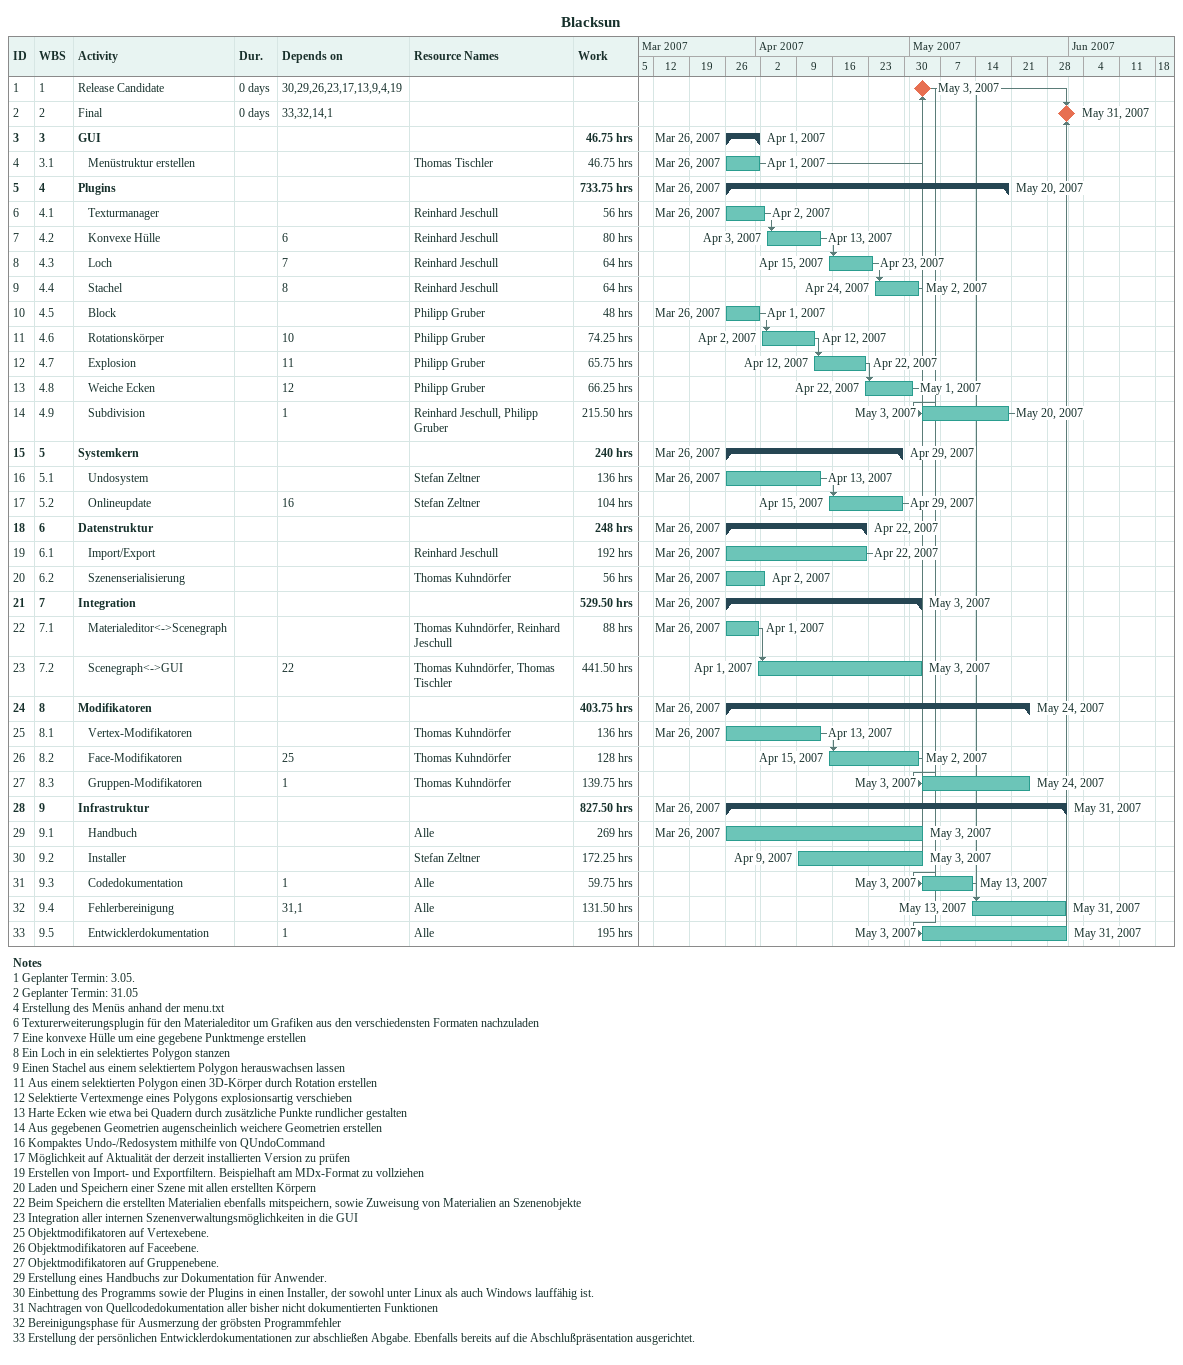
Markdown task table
Blacksun

| ID | WBS | Task | Duration | Start | Finish | Predecessors | Resources | Work (h) |
|---|---|---|---|---|---|---|---|---|
| 1 | 1 | Release Candidate | 0d | 2007-05-03 | 2007-05-03 | 30, 29, 26, 23, 17, 13, 9, 4, 19 |  |  |
| 2 | 2 | Final | 0d | 2007-05-31 | 2007-05-31 | 33, 32, 14, 1 |  |  |
| 3 | 3 | **GUI** |  | 2007-03-26 | 2007-04-01 |  |  | 46.75 |
| 4 | 3.1 | Menüstruktur erstellen |  | 2007-03-26 | 2007-04-01 |  | Thomas Tischler | 46.75 |
| 5 | 4 | **Plugins** |  | 2007-03-26 | 2007-05-20 |  |  | 733.75 |
| 6 | 4.1 | Texturmanager |  | 2007-03-26 | 2007-04-02 |  | Reinhard Jeschull | 56 |
| 7 | 4.2 | Konvexe Hülle |  | 2007-04-03 | 2007-04-13 | 6 | Reinhard Jeschull | 80 |
| 8 | 4.3 | Loch |  | 2007-04-15 | 2007-04-23 | 7 | Reinhard Jeschull | 64 |
| 9 | 4.4 | Stachel |  | 2007-04-24 | 2007-05-02 | 8 | Reinhard Jeschull | 64 |
| 10 | 4.5 | Block |  | 2007-03-26 | 2007-04-01 |  | Philipp Gruber | 48 |
| 11 | 4.6 | Rotationskörper |  | 2007-04-02 | 2007-04-12 | 10 | Philipp Gruber | 74.25 |
| 12 | 4.7 | Explosion |  | 2007-04-12 | 2007-04-22 | 11 | Philipp Gruber | 65.75 |
| 13 | 4.8 | Weiche Ecken |  | 2007-04-22 | 2007-05-01 | 12 | Philipp Gruber | 66.25 |
| 14 | 4.9 | Subdivision |  | 2007-05-03 | 2007-05-20 | 1 | Reinhard Jeschull, Philipp Gruber | 215.50 |
| 15 | 5 | **Systemkern** |  | 2007-03-26 | 2007-04-29 |  |  | 240 |
| 16 | 5.1 | Undosystem |  | 2007-03-26 | 2007-04-13 |  | Stefan Zeltner | 136 |
| 17 | 5.2 | Onlineupdate |  | 2007-04-15 | 2007-04-29 | 16 | Stefan Zeltner | 104 |
| 18 | 6 | **Datenstruktur** |  | 2007-03-26 | 2007-04-22 |  |  | 248 |
| 19 | 6.1 | Import/Export |  | 2007-03-26 | 2007-04-22 |  | Reinhard Jeschull | 192 |
| 20 | 6.2 | Szenenserialisierung |  | 2007-03-26 | 2007-04-02 |  | Thomas Kuhndörfer | 56 |
| 21 | 7 | **Integration** |  | 2007-03-26 | 2007-05-03 |  |  | 529.50 |
| 22 | 7.1 | Materialeditor<->Scenegraph |  | 2007-03-26 | 2007-04-01 |  | Thomas Kuhndörfer, Reinhard Jeschull | 88 |
| 23 | 7.2 | Scenegraph<->GUI |  | 2007-04-01 | 2007-05-03 | 22 | Thomas Kuhndörfer, Thomas Tischler | 441.50 |
| 24 | 8 | **Modifikatoren** |  | 2007-03-26 | 2007-05-24 |  |  | 403.75 |
| 25 | 8.1 | Vertex-Modifikatoren |  | 2007-03-26 | 2007-04-13 |  | Thomas Kuhndörfer | 136 |
| 26 | 8.2 | Face-Modifikatoren |  | 2007-04-15 | 2007-05-02 | 25 | Thomas Kuhndörfer | 128 |
| 27 | 8.3 | Gruppen-Modifikatoren |  | 2007-05-03 | 2007-05-24 | 1 | Thomas Kuhndörfer | 139.75 |
| 28 | 9 | **Infrastruktur** |  | 2007-03-26 | 2007-05-31 |  |  | 827.50 |
| 29 | 9.1 | Handbuch |  | 2007-03-26 | 2007-05-03 |  | Alle | 269 |
| 30 | 9.2 | Installer |  | 2007-04-09 | 2007-05-03 |  | Stefan Zeltner | 172.25 |
| 31 | 9.3 | Codedokumentation |  | 2007-05-03 | 2007-05-13 | 1 | Alle | 59.75 |
| 32 | 9.4 | Fehlerbereinigung |  | 2007-05-13 | 2007-05-31 | 31, 1 | Alle | 131.50 |
| 33 | 9.5 | Entwicklerdokumentation |  | 2007-05-03 | 2007-05-31 | 1 | Alle | 195 |

Notes
- 1: Geplanter Termin: 3.05.
- 2: Geplanter Termin: 31.05
- 4: Erstellung des Menüs anhand der menu.txt
- 6: Texturerweiterungsplugin für den Materialeditor um Grafiken aus den verschiedensten Formaten nachzuladen
- 7: Eine konvexe Hülle um eine gegebene Punktmenge erstellen
- 8: Ein Loch in ein selektiertes Polygon stanzen
- 9: Einen Stachel aus einem selektiertem Polygon herauswachsen lassen
- 11: Aus einem selektierten Polygon einen 3D-Körper durch Rotation erstellen
- 12: Selektierte Vertexmenge eines Polygons explosionsartig verschieben
- 13: Harte Ecken wie etwa bei Quadern durch zusätzliche Punkte rundlicher gestalten
- 14: Aus gegebenen Geometrien augenscheinlich weichere Geometrien erstellen
- 16: Kompaktes Undo-/Redosystem mithilfe von QUndoCommand
- 17: Möglichkeit auf Aktualität der derzeit installierten Version zu prüfen
- 19: Erstellen von Import- und Exportfiltern. Beispielhaft am MDx-Format zu vollziehen
- 20: Laden und Speichern einer Szene mit allen erstellten Körpern
- 22: Beim Speichern die erstellten Materialien ebenfalls mitspeichern, sowie Zuweisung von Materialien an Szenenobjekte
- 23: Integration aller internen Szenenverwaltungsmöglichkeiten in die GUI
- 25: Objektmodifikatoren auf Vertexebene.
- 26: Objektmodifikatoren auf Faceebene.
- 27: Objektmodifikatoren auf Gruppenebene.
- 29: Erstellung eines Handbuchs zur Dokumentation für Anwender.
- 30: Einbettung des Programms sowie der Plugins in einen Installer, der sowohl unter Linux als auch Windows lauffähig ist.
- 31: Nachtragen von Quellcodedokumentation aller bisher nicht dokumentierten Funktionen
- 32: Bereinigungsphase für Ausmerzung der gröbsten Programmfehler
- 33: Erstellung der persönlichen Entwicklerdokumentationen zur abschließen Abgabe. Ebenfalls bereits auf die Abschlußpräsentation ausgerichtet.
